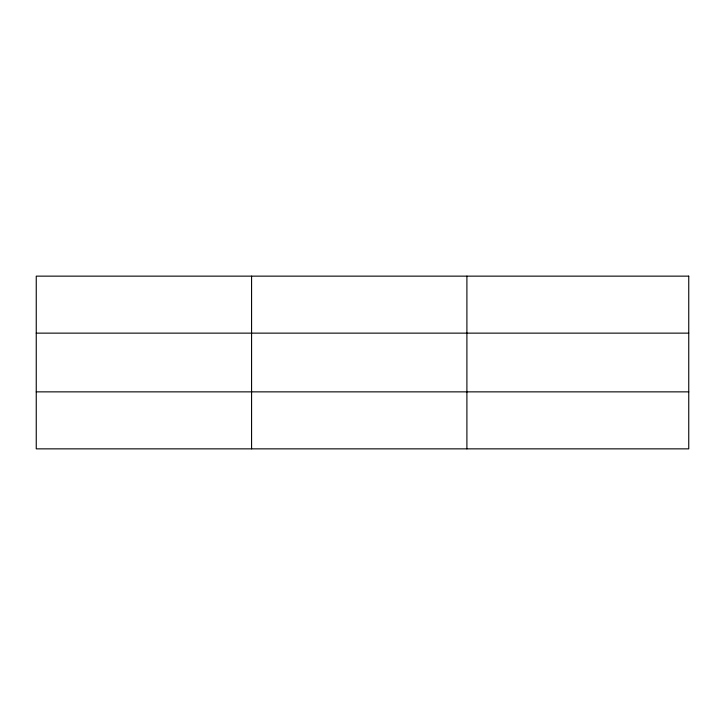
<?xml version="1.0" encoding="UTF-8"?>
<svg xmlns="http://www.w3.org/2000/svg" width="725" height="725" viewBox="0 0 725 725"><rect width="100%" height="100%" fill="white"/><g stroke="black" fill="none" stroke-linecap="round" stroke-linejoin="round"><path stroke-width="1.09" d="M251.575 276.143L251.575 448.857M466.9 276.143L466.9 448.857M36.25 333.138L688.75 333.138M36.25 391.862L688.75 391.862M688.75 276.143L688.75 448.857L36.25 448.857L36.25 276.143L688.75 276.143"/></g></svg>
